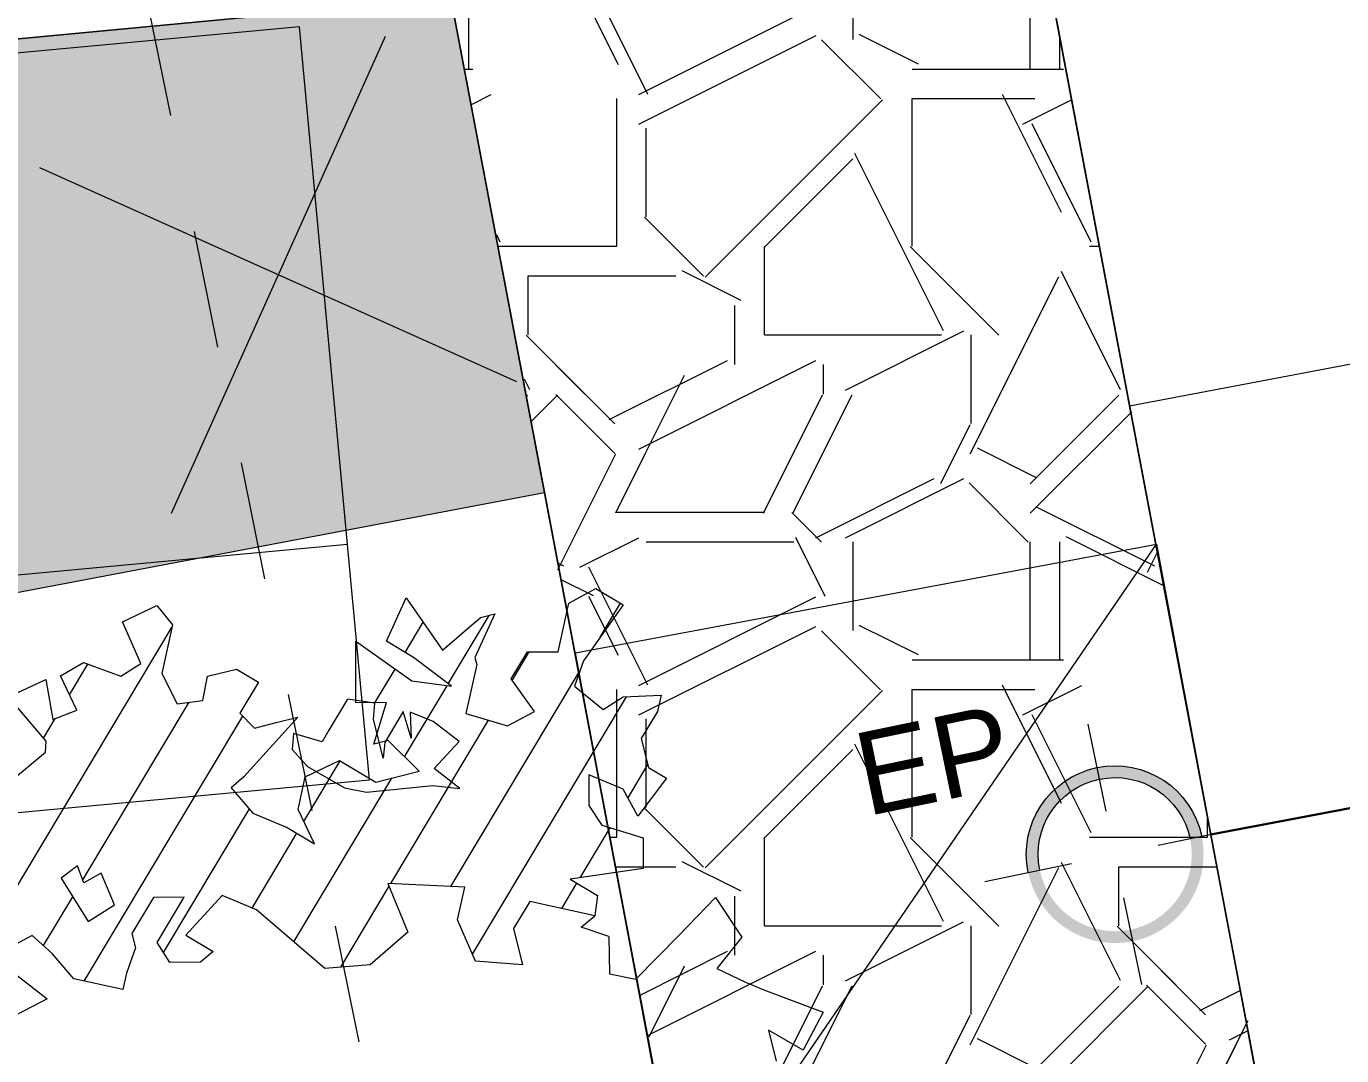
# Model space of a CAD drawing. Header units: metres. Extents: x 1838950 to 1842843, y 5171318 to 5174224.
# Drawn here: x 1841162.976 to 1841164.089, y 5171547.89 to 5171548.762 of the extents above; entities that cross this region are included whole.
import ezdxf

# ---------------------------------------------------------------- set-up
doc = ezdxf.new("R2010")
doc.units = ezdxf.units.M
doc.header["$LTSCALE"] = 0.0254
doc.header["$PDMODE"] = 1
doc.header["$PDSIZE"] = -2
doc.linetypes.add('STYLE_01', pattern=[0.6561259643768702, 0.3279999895827977, -0.3281259747940725])
doc.layers.get('0').update_dxf_attribs({"lineweight": 18})
for name, color, linetype, lineweight, true_color in [('DWG_280-140115-P - ALTEA-CANA', 7, 'Continuous', 5, 0x0080ff), ('SA - bande stérile', 7, 'Continuous', 18, 0xc0c0c0), ('SA - béton balayé', 7, 'Continuous', 18, 0xc0c0c0), ('SA - couvre sol 3', 7, 'Continuous', 18, 0x99cc00), ('SA - ECL-emmerg', 6, 'Continuous', 18, 0xff00ff), ('SA - EP-emmerg', 5, 'Continuous', 18, 0x0000ff), ('SA - EP-réso', 5, 'Continuous', 18, 0x0000ff), ('SA - haie séparative', 7, 'Continuous', 18, 0x008000), ('SA - Limite terrain', 1, 'Continuous', 18, 0xff0000), ('SA - trame bande stérile', 6, 'Continuous', 18, 0xff00ff), ('SA - trame béton balayé', 2, 'Continuous', 18, 0xffff00), ('SA - trame couvre sol 3', 7, 'Continuous', 18, 0xff6600), ('SA - volige bois', 7, 'Continuous', 18, 0x993300)]:
    doc.layers.add(name, color=color, linetype=linetype, lineweight=lineweight, true_color=true_color)
for name, color, linetype, lineweight in [('SA - Bâtiment C', 7, 'Continuous', 18), ('SA - limite revêtement', 7, 'Continuous', 18), ('SA - nivellement', 7, 'Continuous', 18)]:
    doc.layers.add(name, color=color, linetype=linetype, lineweight=lineweight)
doc.styles.add('Arial', font='arial.ttf')

# ---------------------------------------------------------------- blocks, each defined once
blk = doc.blocks.new('218-4')
at = {"color": 7, "linetype": 'Continuous', "flags": 128}
blk.add_lwpolyline([(-0.3901500000000055, -0.3901499999999984), (0.3901500000000055, 0.3901499999999984), (0.3901500000000055, -0.3901499999999984)], close=True, dxfattribs=at)
blk.add_lwpolyline([(-0.3901500000000055, -0.3901499999999984), (-0.3901500000000055, 0.3901499999999984), (0.3901500000000055, 0.3901499999999984)], dxfattribs=at)
at = {"color": 7, "linetype": 'Continuous', "lineweight": 5, "transparency": 33554687}
for p in [(-0.3901500000000055, 0.3901499999999984), (-0.3901500000000055, 0.3901499999999984), (0.3901500000000055, 0.3901499999999984), (0.3901500000000055, 0.3901499999999984), (0.3901500000000055, 0.3901499999999984), (0.3901500000000055, 0.3901499999999984), (-0.3901500000000055, -0.3901499999999984), (-0.3901500000000055, -0.3901499999999984), (-0.3901500000000055, -0.3901499999999984), (-0.3901500000000055, -0.3901499999999984), (0.3901500000000055, -0.3901499999999984), (0.3901500000000055, -0.3901499999999984)]:
    blk.add_point(p, dxfattribs=at)

msp = doc.modelspace()

# ---------------------------------------------------------------- hatches: boundary and pattern name
at = {"layer": 'SA - bande stérile', "linetype": 'Continuous', "lineweight": 18, "true_color": 0xc0c0c0}
h = msp.add_hatch(dxfattribs=at)
h.set_pattern_fill('GRANULATS2_1', color=9, style=0, pattern_type=2)
h.set_pattern_definition([(0, (0.09999999997671694, 0), (0.5, 0.5), [0.15, -0.35]), (0, (0.4000000000232831, 0.05000000027939677), (0.5, 0.5), [0.125, -0.375]), (0, (0.375, 0.07500000018626451), (0.5, 0.5), [0.1, -0.4000000000000001]), (0, (0.224999999976717, 0.2000000001862645), (0.5, 0.5), [0.075, -0.425]), (0, (0.228809999976717, 0.2000000001862645), (0.5, 0.5), [0.1, -0.4000000000000001]), (0, (0.224999999976717, 0.2250000000931323), (0.5, 0.5), [0.1, -0.4000000000000001]), (0, (0.2281749999767169, 0.2250000000931323), (0.5, 0.5), [0.125, -0.375]), (0, (0, 0.3250000001862645), (0.5, 0.5), [0.125, -0.375]), (0, (0.4749999999767169, 0.3500000000931323), (0.5, 0.5), [0.125, -0.375]), (90, (0, 0.1000000000931323), (-0.4999999999999999, 0.5), [0.075, -0.425]), (90, (0.07499999995343387, 0.4750000000931323), (-0.4999999999999999, 0.5), [0.05, -0.45]), (90, (0.09999999997671694, 0), (-0.4999999999999999, 0.5), [0.075, -0.425]), (90, (0.1500000000232831, 0.4500000001862645), (-0.4999999999999999, 0.5), [0.025, -0.475]), (90, (0.1750000000465661, 0.25), (-0.4999999999999999, 0.5), [0.075, -0.425]), (90, (0.224999999976717, 0.07500000018626451), (-0.4999999999999999, 0.5), [0.125, -0.375]), (90, (0.2750000000232831, 0.4250000002793968), (-0.4999999999999999, 0.5), [0.075, -0.425]), (90, (0.3249999999534339, 0.2250000000931323), (-0.4999999999999999, 0.5), [0.1, -0.4000000000000001]), (90, (0.3499999999767169, 0.2250000000931323), (-0.4999999999999999, 0.5), [0.1, -0.4000000000000001]), (90, (0.4000000000232831, 0), (-0.4999999999999999, 0.5), [0.05, -0.45]), (90, (0.4749999999767169, 0.07500000018626451), (-0.4999999999999999, 0.5), [0.125, -0.375]), (44.99999999999999, (0.05000000004656613, 0.05000000027939677), (0, 0.499999999868091), [0.212132, -0.49497478115]), (44.99999999999999, (0.09999999997671694, 0.07500000018626451), (0, 0.499999999868091), [0.106066, -0.6010407811499999]), (44.99999999999999, (0.3249999999534339, 0.3500000000931323), (0, 0.499999999868091), [0.14142135, -0.5656854311499999]), (44.99999999999999, (0.3249999999534339, 0.375), (0, 0.499999999868091), [0.106066, -0.6010407811499999]), (135, (0.1500000000232831, 0.3250000001862645), (-0.499999999868091, 0), [0.0353555, -0.67175128115]), (135, (0.05000000004656613, 0.05000000027939677), (-0.499999999868091, 0), [0.0707105, -0.6363962811499999]), (135, (0.1999999999534339, 0.2000000001862645), (-0.499999999868091, 0), [0.0707105, -0.6363962811499999]), (135, (0.3249999999534339, 0.3250000001862645), (-0.499999999868091, 0), [0.0707105, -0.6363962811499999]), (135, (0.4749999999767169, 0.4250000002793968), (-0.499999999868091, 0), [0.106066, -0.6010407811499999]), (135, (0.4749999999767169, 0.3999999999068677), (-0.499999999868091, 0), [0.0707105, -0.6363962811499999]), (135, (0.4499999999534339, 0.4500000001862645), (-0.499999999868091, 0), [0.0707105, -0.6363962811499999]), (135, (0.3000000000465661, 0), (-0.499999999868091, 0), [0.106066, -0.6010407811499999]), (26.5650512, (0.4499999999534339, 0.3000000002793968), (0.5000000001118504, -2.357453121604181e-11), [0.05590000000000001, -1.0621339885]), (26.5650512, (0.3249999999534339, 0.1750000002793968), (0.5000000001118504, -2.357453121604181e-11), [0.05590000000000001, -1.0621339885]), (26.5650512, (0.1500000000232831, 0.3250000001862645), (0.5000000001118504, -2.357453121604181e-11), [0.1118, -1.0062339885]), (26.5650512, (0.1750000000465661, 0.4500000001862645), (0.5000000001118504, -2.357453121604181e-11), [0.1118, -1.0062339885]), (26.5650512, (0.1750000000465661, 0.3250000001862645), (0.5000000001118504, -2.357453121604181e-11), [0.1118, -1.0062339885]), (26.5650512, (0.4749999999767169, 0.4250000002793968), (0.5000000001118504, -2.357453121604181e-11), [0.1118, -1.0062339885]), (26.5650512, (0, 0.1750000002793968), (0.5000000001118504, -2.357453121604181e-11), [0.167705, -0.9503289885000001]), (26.5650512, (0, 0.2000000001862645), (0.5000000001118504, -2.357453121604181e-11), [0.167705, -0.9503289885000001]), (26.5650512, (0, 0.3999999999068677), (0.5000000001118504, -2.357453121604181e-11), [0.167705, -0.9503289885000001]), (63.43494882, (0.25, 0.375), (-1.981075026247225e-10, 0.5000000001118503), [0.05589999999999999, -1.0621339885]), (63.43494882, (0.4749999999767169, 0.3500000000931323), (-1.981075026247225e-10, 0.5000000001118503), [0.05589999999999999, -1.0621339885]), (63.43494882, (0.4832551351047742, 0.366510270347142), (-1.981075026247225e-10, 0.5000000001118503), [0.1118, -1.0062339885]), (63.43494882, (0.4250000000465662, 0.3000000002793968), (-1.981075026247225e-10, 0.5000000001118503), [0.1118, -1.0062339885]), (63.43494882, (0.125, 0.3500000000931323), (-1.981075026247225e-10, 0.5000000001118503), [0.1118, -1.0062339885]), (63.43494882, (0.09999999997671694, 0.3500000000931323), (-1.981075026247225e-10, 0.5000000001118503), [0.1118, -1.0062339885]), (63.43494882, (0.2750000000232831, 0.3999999999068677), (-1.981075026247225e-10, 0.5000000001118503), [0.167705, -0.9503289884999999]), (116.5650512, (0.1500000000232831, 0.2749999999068677), (2.357461448276865e-11, 0.5000000001118504), [0.0559, -1.0621339885]), (116.5650512, (0.4749999999767169, 0.2250000000931323), (2.357461448276865e-11, 0.5000000001118504), [0.0559, -1.0621339885]), (116.5650512, (0.375, 0.07500000018626451), (2.357461448276865e-11, 0.5000000001118504), [0.1118, -1.0062339885]), (116.5650512, (0.3499999999767169, 0.1000000000931323), (2.357461448276865e-11, 0.5000000001118504), [0.1118, -1.0062339885]), (116.5650512, (0.4000000000232831, 0.4500000001862645), (2.357461448276865e-11, 0.5000000001118504), [0.1118, -1.0062339885]), (116.5650512, (0, 0.2000000001862645), (2.357461448276865e-11, 0.5000000001118504), [0.1118, -1.0062339885]), (116.5650512, (0.25, 0), (2.357461448276865e-11, 0.5000000001118504), [0.167705, -0.9503289885000001]), (153.43494882, (0.4250000000465662, 0.3000000002793968), (-0.5000000001118503, -1.981073638468445e-10), [0.1118, -1.0062339885]), (153.43494882, (0.4499999999534339, 0.2749999999068677), (-0.5000000001118503, -1.981073638468445e-10), [0.1118, -1.0062339885]), (153.43494882, (0.07499999995343387, 0.02499999990686774), (-0.5000000001118503, -1.981073638468445e-10), [0.0559, -1.0621339885]), (153.43494882, (0.224999999976717, 0.2250000000931323), (-0.5000000001118503, -1.981073638468445e-10), [0.0559, -1.0621339885]), (153.43494882, (0.3249999999534339, 0.375), (-0.5000000001118503, -1.981073638468445e-10), [0.0559, -1.0621339885])])
h.paths.add_polyline_path([(1841163.335139913, 5171548.785627715), (1841163.835027044, 5171548.833151294), (1841164.417371905, 5171545.758119804), (1841163.926103775, 5171545.665084194)])
at = {"layer": 'SA - Bâtiment C', "linetype": 'Continuous', "lineweight": 0, "true_color": 0x0000ff}
h = msp.add_hatch(color=5, dxfattribs=at)
h.paths.add_polyline_path([(1841163.89479073, 5171548.13572976), (1841163.88826558, 5171548.13524811), (1841163.88180723, 5171548.13419958), (1841163.87546484, 5171548.13259216), (1841163.86928669, 5171548.13043809), (1841163.86331978, 5171548.127753749), (1841163.85760954, 5171548.12455957), (1841163.85219941, 5171548.120879871), (1841163.84713058, 5171548.11674265), (1841163.84244162, 5171548.11217939), (1841163.83816822, 5171548.107224829), (1841163.8343429, 5171548.10191667), (1841163.83099477, 5171548.09629531), (1841163.82814932, 5171548.09040354), (1841163.82582819, 5171548.084286179), (1841163.82404906, 5171548.07798981), (1841163.82282547, 5171548.07156233), (1841163.82216672, 5171548.065052669), (1841163.82207784, 5171548.058510359), (1841163.82255949, 5171548.051985211), (1841163.82360801, 5171548.04552686), (1841163.82521543, 5171548.03918448), (1841163.8273695, 5171548.03300632), (1841163.83005384, 5171548.02703942), (1841163.83324802, 5171548.02132917), (1841163.83692772, 5171548.01591905), (1841163.84106494, 5171548.01085021), (1841163.8456282, 5171548.006161259), (1841163.85058276, 5171548.00188785), (1841163.85589092, 5171547.99806253), (1841163.86151228, 5171547.994714401), (1841163.86740405, 5171547.991868949), (1841163.87352141, 5171547.98954782), (1841163.87981778, 5171547.98776869), (1841163.88624526, 5171547.9865451), (1841163.89275492, 5171547.985886349), (1841163.89929723, 5171547.98579747), (1841163.90582238, 5171547.986279121), (1841163.91228073, 5171547.98732764), (1841163.91862312, 5171547.98893506), (1841163.92480127, 5171547.991089131), (1841163.93076818, 5171547.99377347), (1841163.93647842, 5171547.99696765), (1841163.94188855, 5171548.00064735), (1841163.94695738, 5171548.00478457), (1841163.95164634, 5171548.00934783), (1841163.95591974, 5171548.01430239), (1841163.95974506, 5171548.01961055), (1841163.96309319, 5171548.02523191), (1841163.96593864, 5171548.03112368), (1841163.96825977, 5171548.03724104), (1841163.9700389, 5171548.04353741), (1841163.97126249, 5171548.04996489), (1841163.97192124, 5171548.056474551), (1841163.97201012, 5171548.06301686), (1841163.97152847, 5171548.06954201), (1841163.97047995, 5171548.07600036), (1841163.96887253, 5171548.082342749), (1841163.96671846, 5171548.088520899), (1841163.96403412, 5171548.094487811), (1841163.96083994, 5171548.100198049), (1841163.95716024, 5171548.10560818), (1841163.95302302, 5171548.110677009), (1841163.94845976, 5171548.11536597), (1841163.9435052, 5171548.11963937), (1841163.93819704, 5171548.123464691), (1841163.93257568, 5171548.12681282), (1841163.92668391, 5171548.12965828), (1841163.92056655, 5171548.131979399), (1841163.91427018, 5171548.13375853), (1841163.9078427, 5171548.134982119), (1841163.90133304, 5171548.13564087)])
h.paths.add_polyline_path([(1841163.89509117, 5171548.125734271), (1841163.90076116, 5171548.12565724), (1841163.90640287, 5171548.12508632), (1841163.91197335, 5171548.12402587), (1841163.91743021, 5171548.12248396), (1841163.92273192, 5171548.120472319), (1841163.92783812, 5171548.11800626), (1841163.93270997, 5171548.11510455), (1841163.93731037, 5171548.11178927), (1841163.94160433, 5171548.10808565), (1841163.94555915, 5171548.10402189), (1841163.94914474, 5171548.099628899), (1841163.95233381, 5171548.094940131), (1841163.9551021, 5171548.08999125), (1841163.95742853, 5171548.08481993), (1841163.95929539, 5171548.079465531), (1841163.96068849, 5171548.07396879), (1841163.96159721, 5171548.06837156), (1841163.96201464, 5171548.06271642), (1841163.96193761, 5171548.057046429), (1841163.96136669, 5171548.05140472), (1841163.96030624, 5171548.04583424), (1841163.95876433, 5171548.04037738), (1841163.95675269, 5171548.035075679), (1841163.95428663, 5171548.02996947), (1841163.95138492, 5171548.02509762), (1841163.94806964, 5171548.02049722), (1841163.94436602, 5171548.01620326), (1841163.94030226, 5171548.01224844), (1841163.93590927, 5171548.008662851), (1841163.9312205, 5171548.00547378), (1841163.92627162, 5171548.00270549), (1841163.9211003, 5171548.000379059), (1841163.9157459, 5171547.9985122), (1841163.91024916, 5171547.9971191), (1841163.90465193, 5171547.99621039), (1841163.89899679, 5171547.99579295), (1841163.8933268, 5171547.99586999), (1841163.88768509, 5171547.9964409), (1841163.88211461, 5171547.99750135), (1841163.87665775, 5171547.99904326), (1841163.87135604, 5171548.0010549), (1841163.86624984, 5171548.00352096), (1841163.86137799, 5171548.00642268), (1841163.85677759, 5171548.009737951), (1841163.85248363, 5171548.01344157), (1841163.84852881, 5171548.01750533), (1841163.84494322, 5171548.02189832), (1841163.84175415, 5171548.0265871), (1841163.83898586, 5171548.03153597), (1841163.83665943, 5171548.03670729), (1841163.83479257, 5171548.04206169), (1841163.83339947, 5171548.04755843), (1841163.83249075, 5171548.05315566), (1841163.83207332, 5171548.058810799), (1841163.83215035, 5171548.06448079), (1841163.83272127, 5171548.070122501), (1841163.83378172, 5171548.07569298), (1841163.83532363, 5171548.081149841), (1841163.83733527, 5171548.086451549), (1841163.83980133, 5171548.09155776), (1841163.84270304, 5171548.096429599), (1841163.84601832, 5171548.10103), (1841163.84972194, 5171548.10532396), (1841163.8537857, 5171548.10927878), (1841163.85817869, 5171548.11286437), (1841163.86286746, 5171548.11605344), (1841163.86781634, 5171548.11882173), (1841163.87298766, 5171548.12114816), (1841163.87834206, 5171548.12301502), (1841163.8838388, 5171548.12440812), (1841163.88943603, 5171548.125316841)])
at = {"layer": 'SA - béton balayé', "linetype": 'Continuous', "lineweight": 18, "true_color": 0xc0c0c0}
h = msp.add_hatch(dxfattribs=at)
h.set_pattern_fill('BETON_BALAYE', color=9, style=0, pattern_type=2)
h.set_pattern_definition([(0, (1841159.776735018, 5171571.868884945), (2.2, 1), [15, -8]), (0, (1841160.208535018, 5171571.868884945), (2.2, 1), [5, -18]), (0, (1841161.106735018, 5171572.368884945), (-1, 1.33), [3, -7.080000000000001]), (0, (1841161.191317018, 5171572.368884945), (-1, 1.33), [6, -4.080000000000001]), (0, (1841160.276735018, 5171572.718884946), (5.2, 0.67), [8, -6.4]), (0, (1841160.515495018, 5171572.718884946), (5.2, 0.67), [4, -10.4])])
edge = h.paths.add_edge_path()
edge.add_line((1841141.422871764, 5171573.275320781), (1841140.996154508, 5171574.397052828))
edge.add_line((1841140.996154508, 5171574.397052828), (1841142.865479126, 5171575.108126295))
edge.add_line((1841142.865479126, 5171575.108126295), (1841146.847452521, 5171576.621031636))
edge.add_line((1841146.847452521, 5171576.621031636), (1841146.984443321, 5171576.260471259))
edge.add_line((1841146.984443321, 5171576.260471259), (1841153.819812425, 5171578.233922786))
edge.add_line((1841153.819812425, 5171578.233922786), (1841166.276705207, 5171582.96726241))
edge.add_arc((1841165.903673047, 5171583.895276695), 1.000181736273777, 291.8985547671439, 386.9071577162705)
edge.add_line((1841166.795576112, 5171584.347905053), (1841168.377746334, 5171581.655223621))
edge.add_arc((1841167.54922254, 5171581.099536238), 0.9976172334154774, 33.84958911133114, 110.902245056013)
edge.add_line((1841167.193298046, 5171582.031500776), (1841153.36016892, 5171576.77854786))
edge.add_line((1841153.36016892, 5171576.77854786), (1841153.653667876, 5171574.111400395))
edge.add_line((1841153.653667876, 5171574.111400395), (1841158.069388024, 5171550.794492141))
edge.add_arc((1841159.051844689, 5171550.980561974), 0.9999215373668585, 190.7243637939449, 280.7280903072506)
edge.add_line((1841159.23797842, 5171549.998117413), (1841163.315504115, 5171550.770313117))
edge.add_line((1841163.315504115, 5171550.770313117), (1841163.685060905, 5171548.818894221))
edge.add_line((1841163.685060905, 5171548.818894221), (1841159.336042518, 5171548.405439056))
edge.add_arc((1841159.127454977, 5171550.598702971), 2.203160311938972, 190.7985222806757, 275.43270157757763, ccw=False)
edge.add_line((1841156.963308045, 5171550.18592771), (1841152.465960884, 5171573.933862017))
edge.add_line((1841152.465960884, 5171573.933862017), (1841152.184091701, 5171576.495324885))
edge.add_line((1841152.184091701, 5171576.495324885), (1841143.009975047, 5171573.879032452))
edge.add_line((1841143.009975047, 5171573.879032452), (1841141.422871764, 5171573.275320781))
at = {"layer": 'SA - couvre sol 3', "linetype": 'Continuous', "lineweight": 18, "true_color": 0x99cc00}
h = msp.add_hatch(dxfattribs=at)
h.set_pattern_fill('PELOUSE6_1', color=62, style=0, pattern_type=2)
h.set_pattern_definition([(0, (1841126.681191218, 5171507.744211646), (0, 1.200000018112639), [0.375000005625, -2.025000030375]), (90, (1841126.82181622, 5171507.744211646), (-2.400000036, 1.469576181158409e-16), [0.1500000022640799, -1.050000015848559]), (90, (1841126.915566222, 5171507.744211646), (-2.400000036, 1.469576181158409e-16), [0.1500000022640799, -1.050000015848559]), (90, (1841126.868691221, 5171507.744211646), (-2.400000036, 1.469576181158409e-16), [0.1875000028300998, -1.012500015282539]), (123.6900675275178, (1841126.77494118, 5171507.744211646), (-2.400000033640747, 2.400000031310428), [0.120000001807798, -4.207461593385339]), (56.3099324724822, (1841126.962441123, 5171507.744211646), (8.419920316526941e-11, 1.200000019067614), [0.1200000018077981, -4.207461593385339]), (56.3099324724822, (1841127.056191224, 5171507.744211646), (8.419920316526941e-11, 1.200000019067614), [0.2600000039168958, -4.06666159126419]), (123.6900675275178, (1841126.681191218, 5171507.744211646), (-2.400000033640747, 2.400000031310428), [0.2600000039168958, -4.066661591264189]), (0, (1841127.531851231, 5171507.969211649), (0, 1.200000018112639), [0.4442455106636826, -1.955754525336318]), (0, (1841127.375191229, 5171508.164211652), (0, 1.200000018112639), [0.8281008944215132, -1.571899139578487]), (0, (1841127.410473339, 5171508.164211652), (0, 1.200000018112639), [0.4307431864611477, -1.969256847538852]), (0, (1841127.220111226, 5171508.359211654), (0, 1.200000018112639), [1.194799495921992, -1.205200540078008]), (0, (1841127.262216149, 5171508.359211654), (0, 1.200000018112639), [0.2947870124218051, -2.105213023578195]), (0, (1841127.064251224, 5171508.554211657), (0, 1.200000018112639), [1.004611429069171, -1.395388606930829]), (0, (1841127.067111224, 5171508.749211661), (0, 1.200000018112639), [0.6556973938354609, -1.744302642164539])])
edge = h.paths.add_edge_path()
edge.add_line((1841163.335139913, 5171548.785627715), (1841163.414407809, 5171548.367059113))
edge.add_line((1841163.414407809, 5171548.367059113), (1841158.698233405, 5171547.473917062))
edge.add_line((1841158.698233405, 5171547.473917062), (1841160.112374581, 5171540.006641233))
edge.add_line((1841160.112374581, 5171540.006641233), (1841161.907961618, 5171530.525166601))
edge.add_line((1841161.907961618, 5171530.525166601), (1841163.26210661, 5171523.374696524))
edge.add_line((1841163.26210661, 5171523.374696524), (1841169.55951438, 5171519.082694791))
edge.add_line((1841169.55951438, 5171519.082694791), (1841175.41659765, 5171520.191900184))
edge.add_line((1841175.41659765, 5171520.191900184), (1841177.946825707, 5171520.67107087))
edge.add_line((1841177.946825707, 5171520.67107087), (1841185.192831508, 5171522.043308269))
edge.add_line((1841185.192831508, 5171522.043308269), (1841184.429939633, 5171526.071706676))
edge.add_line((1841184.429939633, 5171526.071706676), (1841190.521866191, 5171527.22538661))
edge.add_line((1841190.521866191, 5171527.22538661), (1841192.276168698, 5171518.114027374))
edge.add_line((1841192.276168698, 5171518.114027374), (1841191.200316, 5171517.910284))
edge.add_line((1841191.200316, 5171517.910284), (1841183.676326, 5171516.42571))
edge.add_line((1841183.676326, 5171516.42571), (1841174.847254, 5171514.960192))
edge.add_line((1841174.847254, 5171514.960192), (1841169.259106, 5171514.00478))
edge.add_line((1841169.259106, 5171514.00478), (1841164.034397334, 5171513.13171272))
edge.add_line((1841164.034397334, 5171513.13171272), (1841163.435039, 5171518.111633001))
edge.add_line((1841163.435039, 5171518.111633001), (1841159.559349, 5171522.595836001))
edge.add_line((1841159.559349, 5171522.595836001), (1841159.052493, 5171524.504639001))
edge.add_line((1841159.052493, 5171524.504639001), (1841158.477176664, 5171527.494422308))
edge.add_line((1841158.477176664, 5171527.494422308), (1841157.031972, 5171535.40032))
edge.add_line((1841157.031972, 5171535.40032), (1841150.556765239, 5171537.187926092))
edge.add_line((1841150.556765239, 5171537.187926092), (1841149.002437508, 5171544.978430345))
edge.add_line((1841149.002437508, 5171544.978430345), (1841154.314061, 5171549.048869001))
edge.add_line((1841154.314061, 5171549.048869001), (1841156.954653912, 5171550.231625267))
edge.add_arc((1841159.127685746, 5171550.599522781), 2.203954612399571, 189.6091429377081, 275.4247114835009)
edge.add_line((1841159.336042518, 5171548.405439056), (1841163.335139913, 5171548.785627715))

# ---------------------------------------------------------------- linework, layer by layer
at = {"layer": 'DWG_280-140115-P - ALTEA-CANA', "color": 5, "linetype": 'STYLE_01', "lineweight": 5, "true_color": 0x0000ff}
msp.add_line((1841167.717360871, 5171525.950537813), (1841160.49949227, 5171561.475752047), dxfattribs=at)
at = {"layer": 'SA - Bâtiment C', "color": 5, "true_color": 0x0000ff}
for p, q in [((1841163.874188861, 5171548.17091757), (1841163.88942561, 5171548.097481601)), ((1841164.007197937, 5171548.083618739), (1841163.933761969, 5171548.06838199)), ((1841163.786890031, 5171548.037908493), (1841163.860326, 5171548.05314524)), ((1841163.919899108, 5171547.950609663), (1841163.904662359, 5171548.024045631))]:
    msp.add_line(p, q, dxfattribs=at)
at = {"layer": 'SA - Bâtiment C', "flags": 128}
msp.add_lwpolyline([(1841160.026405417, 5171568.944316056), (1841168.777341081, 5171570.601555155), (1841169.372113241, 5171567.460902177), (1841176.341757651, 5171568.780803004), (1841183.957995282, 5171528.563790549), (1841176.618448826, 5171527.173838224), (1841176.613733252, 5171527.172945197), (1841176.280650591, 5171528.931764998), (1841167.904331912, 5171527.345470302), (1841160.026404662, 5171568.94431657)], dxfattribs=at)
at = {"layer": 'SA - Bâtiment C', "linetype": 'Continuous', "flags": 128}
msp.add_lwpolyline([(1841163.388456055, 5171551.191238306), (1841164.960514063, 5171551.488952297), (1841165.481513556, 5171548.737850784), (1841163.909455542, 5171548.44013679)], dxfattribs=at)
at = {"layer": 'SA - Bâtiment C', "color": 5, "true_color": 0x0000ff, "flags": 128}
for points in [[(1841163.823608015, 5171548.045526868, -0.4142135552689235), (1841163.881807236, 5171548.134199584, -0.4142135632847609), (1841163.970479953, 5171548.076000364)], [(1841163.833399478, 5171548.047558433, -0.4142135619365821), (1841163.883838801, 5171548.124408122, -0.4142135592173285), (1841163.96068849, 5171548.073968799)]]:
    msp.add_lwpolyline(points, format="xyb", dxfattribs=at)
at = {"layer": 'SA - ECL-emmerg', "color": 6, "true_color": 0xff00ff, "flags": 128}
msp.add_lwpolyline([(1841163.247669505, 5171548.322978097), (1841163.20703468, 5171548.761097727), (1841162.848573161, 5171548.727851055), (1841162.889207988, 5171548.289731421)], dxfattribs=at)
msp.add_lwpolyline([(1841163.266139879, 5171548.123832806), (1841163.247669505, 5171548.322978097), (1841162.889207988, 5171548.289731421), (1841162.907678361, 5171548.090586133)], close=True, dxfattribs=at)
at = {"layer": 'SA - EP-réso', "lineweight": 30}
msp.add_line((1841163.978115145, 5171548.07758454), (1841164.326915521, 5171548.143639834), dxfattribs=at)
at = {"layer": 'SA - haie séparative'}
for p, q in [((1841163.461357121, 5171548.24460887), (1841163.478564011, 5171548.27336893)), ((1841163.461357121, 5171548.24460887), (1841163.478564011, 5171548.27336893)), ((1841163.332780803, 5171548.20515014), (1841163.367424127, 5171548.263053867)), ((1841163.332780803, 5171548.20515014), (1841163.367424127, 5171548.263053867)), ((1841162.888060086, 5171547.900448655), (1841163.099130593, 5171548.253238812)), ((1841162.888060086, 5171547.900448655), (1841163.099130593, 5171548.253238812)), ((1841163.296226854, 5171548.23177628), (1841163.311509966, 5171548.257320962)), ((1841163.296226854, 5171548.23177628), (1841163.311509966, 5171548.257320962)), ((1841163.386947928, 5171548.207962704), (1841163.401436827, 5171548.232180133)), ((1841163.386947928, 5171548.207962704), (1841163.401436827, 5171548.232180133)), ((1841163.012226727, 5171548.195708509), (1841163.027827468, 5171548.221784151)), ((1841163.012226727, 5171548.195708509), (1841163.027827468, 5171548.221784151)), ((1841163.270742962, 5171548.189181848), (1841163.287755726, 5171548.21761737)), ((1841163.270742962, 5171548.189181848), (1841163.287755726, 5171548.21761737)), ((1841163.335138346, 5171548.033642776), (1841163.443973898, 5171548.215553925)), ((1841163.335138346, 5171548.033642776), (1841163.443973898, 5171548.215553925)), ((1841163.295826001, 5171548.14338242), (1841163.331810282, 5171548.203527904)), ((1841163.295826001, 5171548.14338242), (1841163.331810282, 5171548.203527904)), ((1841163.023513763, 5171548.039126655), (1841163.113518846, 5171548.189564)), ((1841163.023513763, 5171548.039126655), (1841163.113518846, 5171548.189564)), ((1841163.247581982, 5171548.192100356), (1841163.231885201, 5171548.165864113)), ((1841163.270744259, 5171548.188634003), (1841163.247581982, 5171548.192100356)), ((1841163.26945023, 5171548.175305624), (1841163.270744259, 5171548.188634003)), ((1841163.353356192, 5171547.976368832), (1841163.483669312, 5171548.194178456)), ((1841163.353356192, 5171547.976368832), (1841163.483669312, 5171548.194178456)), ((1841162.990360668, 5171548.15916103), (1841163.000261256, 5171548.175709115)), ((1841162.990360668, 5171548.15916103), (1841163.000261256, 5171548.175709115)), ((1841163.024824746, 5171547.953594078), (1841163.158950026, 5171548.177775251)), ((1841163.024824746, 5171547.953594078), (1841163.158950026, 5171548.177775251)), ((1841163.277793889, 5171548.142108616), (1841163.26945023, 5171548.175305624)), ((1841163.294784833, 5171548.181673164), (1841163.279087946, 5171548.155436892)), ((1841163.284165563, 5171548.036169186), (1841163.366846731, 5171548.174365073)), ((1841163.284165563, 5171548.036169186), (1841163.366846731, 5171548.174365073)), ((1841163.301367304, 5171548.159178975), (1841163.294784833, 5171548.181673164)), ((1841163.300465636, 5171548.181243406), (1841163.301367304, 5171548.159178975)), ((1841163.320138081, 5171548.173184694), (1841163.300465636, 5171548.181243406)), ((1841163.342006329, 5171548.156389959), (1841163.320138081, 5171548.173184694)), ((1841163.201958369, 5171548.162986323), (1841163.200664211, 5171548.149658023)), ((1841163.225998814, 5171548.156025564), (1841163.201958369, 5171548.162986323)), ((1841163.231885201, 5171548.165864113), (1841163.225998814, 5171548.156025564)), ((1841163.279087946, 5171548.155436892), (1841163.277793889, 5171548.142108616)), ((1841163.320843543, 5171548.133423964), (1841163.342006329, 5171548.156389959)), ((1841163.200664211, 5171548.149658023), (1841163.213572205, 5171548.135255194)), ((1841163.210580744, 5171548.088624733), (1841163.241288405, 5171548.13995049)), ((1841163.210580744, 5171548.088624733), (1841163.241288405, 5171548.13995049)), ((1841163.213572205, 5171548.135255194), (1841163.245054693, 5171548.117161648)), ((1841163.342711792, 5171548.116629231), (1841163.320843543, 5171548.133423964)), ((1841163.484945053, 5171548.108586974), (1841163.501781298, 5171548.136727463)), ((1841163.484945053, 5171548.108586974), (1841163.501781298, 5171548.136727463)), ((1841163.202132419, 5171547.986780181), (1841163.285007738, 5171548.12530051)), ((1841163.202132419, 5171547.986780181), (1841163.285007738, 5171548.12530051)), ((1841163.245054693, 5171548.117161648), (1841163.263629365, 5171548.11347109)), ((1841163.263629365, 5171548.11347109), (1841163.319769068, 5171548.119222044)), ((1841163.319769068, 5171548.119222044), (1841163.342711792, 5171548.116629231)), ((1841163.091751299, 5171547.977733413), (1841163.164478862, 5171548.099292601)), ((1841163.091751299, 5171547.977733413), (1841163.164478862, 5171548.099292601)), ((1841163.44449572, 5171548.040978643), (1841163.469803092, 5171548.083278039)), ((1841163.44449572, 5171548.040978643), (1841163.469803092, 5171548.083278039)), ((1841163.16676054, 5171548.015382444), (1841163.204668626, 5171548.078743181)), ((1841163.16676054, 5171548.015382444), (1841163.204668626, 5171548.078743181)), ((1841163.241845661, 5171547.965434215), (1841163.282806764, 5171548.033897974)), ((1841163.241845661, 5171547.965434215), (1841163.282806764, 5171548.033897974)), ((1841163.428912629, 5171548.014932346), (1841163.441725107, 5171548.036347606)), ((1841163.428912629, 5171548.014932346), (1841163.441725107, 5171548.036347606)), ((1841162.990300263, 5171547.983612414), (1841163.015042829, 5171548.024967846)), ((1841162.990300263, 5171547.983612414), (1841163.015042829, 5171548.024967846)), ((1841163.527876038, 5171547.992234779), (1841163.558858495, 5171548.024170424)), ((1841163.558858495, 5171548.024170424), (1841163.581184617, 5171547.990772563)), ((1841163.445285121, 5171547.999340346), (1841163.456852314, 5171548.008749136)), ((1841163.468671614, 5171547.991286336), (1841163.445285121, 5171547.999340346)), ((1841163.468671607, 5171547.991286362), (1841163.46914824, 5171547.959827222)), ((1841163.491656443, 5171547.955267668), (1841163.527876038, 5171547.992234779)), ((1841163.581184617, 5171547.990772563), (1841163.560026585, 5171547.964092536)), ((1841163.560026585, 5171547.964092536), (1841163.584291353, 5171547.952544118)), ((1841163.46914824, 5171547.959827222), (1841163.491656443, 5171547.955267668)), ((1841163.584291353, 5171547.952544118), (1841163.599810587, 5171547.946227998)), ((1841163.599810587, 5171547.946227998), (1841163.650082046, 5171547.92728418)), ((1841163.650082046, 5171547.92728418), (1841163.633081424, 5171547.895147524)), ((1841163.603785295, 5171547.911932882), (1841163.610372392, 5171547.885724724)), ((1841163.633081424, 5171547.895147524), (1841163.603785295, 5171547.911932882))]:
    msp.add_line(p, q, dxfattribs=at)
at = {"layer": 'SA - haie séparative', "flags": 128}
msp.add_lwpolyline([(1841162.966589822, 5171548.126205396), (1841162.991990908, 5171548.147329441), (1841162.992416202, 5171548.15672447), (1841162.960690631, 5171548.19426124), (1841162.992350704, 5171548.20872035), (1841162.998073347, 5171548.174864472), (1841163.018381315, 5171548.182755028), (1841163.004581129, 5171548.211794318), (1841163.024010828, 5171548.223179249), (1841163.055703312, 5171548.21164), (1841163.072511967, 5171548.222366164), (1841163.057174797, 5171548.257520669), (1841163.086214295, 5171548.271320905), (1841163.099561504, 5171548.255171018), (1841163.090437404, 5171548.213868472), (1841163.10335927, 5171548.188323771), (1841163.124984665, 5171548.190972653), (1841163.129109969, 5171548.211514045), (1841163.153570822, 5171548.21766198), (1841163.17215456, 5171548.20654335), (1841163.156457959, 5171548.180307262), (1841163.168926533, 5171548.167651439), (1841163.187272174, 5171548.172262388), (1841163.205618231, 5171548.176873446), (1841163.159802799, 5171548.12634921), (1841163.149109358, 5171548.117160028), (1841163.167487771, 5171548.095772935), (1841163.196559575, 5171548.083575228), (1841163.219516166, 5171548.069840545), (1841163.205716034, 5171548.098879623), (1841163.211798497, 5171548.12641455), (1841163.240837969, 5171548.14021489), (1841163.271446808, 5171548.121901765), (1841163.308138088, 5171548.131123671), (1841163.282107475, 5171548.157088992), (1841163.269877051, 5171548.154015025), (1841163.280537772, 5171548.189202041), (1841163.254539934, 5171548.189169318), (1841163.254474383, 5171548.241165406), (1841163.301924604, 5171548.207580612), (1841163.335575104, 5171548.203035003), (1841163.303428864, 5171548.227463233), (1841163.28047222, 5171548.241198129), (1841163.29724815, 5171548.27792213), (1841163.327890132, 5171548.233611275), (1841163.359970405, 5171548.261179027), (1841163.372200831, 5171548.264252995), (1841163.355424953, 5171548.227528783), (1841163.356961937, 5171548.221413572), (1841163.347838253, 5171548.180111133), (1841163.383025294, 5171548.16945031), (1841163.405949552, 5171548.181713669), (1841163.386033792, 5171548.209215662), (1841163.399768843, 5171548.232172564), (1841163.425766731, 5171548.23220508), (1841163.43489036, 5171548.273507729), (1841163.457814229, 5171548.285770875), (1841163.480770873, 5171548.27203598), (1841163.447186337, 5171548.224585606), (1841163.439566864, 5171548.203165998), (1841163.464060464, 5171548.183315993), (1841163.480869121, 5171548.19404216), (1841163.51298217, 5171548.195611864), (1841163.509940953, 5171548.181844351), (1841163.496206265, 5171548.158887762), (1841163.502354226, 5171548.134426801), (1841163.517658648, 5171548.125270242), (1841163.49323052, 5171548.093124471), (1841163.480967369, 5171548.116048338), (1841163.451895512, 5171548.12824625), (1841163.451928287, 5171548.102248206), (1841163.462654451, 5171548.085439552), (1841163.497841522, 5171548.074778624), (1841163.497874242, 5171548.048780787), (1841163.436058673, 5171548.039745715), (1841163.459015289, 5171548.026010921), (1841163.456852339, 5171548.008749031), (1841163.401782257, 5171548.020914009), (1841163.388047596, 5171547.997957314), (1841163.395732542, 5171547.967381147), (1841163.355966853, 5171547.970389669), (1841163.340629709, 5171548.005544065), (1841163.346712173, 5171548.033078989), (1841163.281822609, 5171548.036274448), (1841163.29869676, 5171547.995004729), (1841163.26661646, 5171547.967437085), (1841163.2283882, 5171547.964330395), (1841163.170430953, 5171548.013850197), (1841163.141359124, 5171548.026048004), (1841163.110815391, 5171547.992365041), (1841163.133772007, 5171547.978630248), (1841163.123078566, 5171547.969441066), (1841163.097080729, 5171547.969408345), (1841163.08635454, 5171547.986217105), (1841163.109245631, 5171548.0244783), (1841163.083247795, 5171548.024445576), (1841163.064934906, 5171547.993836682), (1841163.068008901, 5171547.981606153), (1841163.060389451, 5171547.960186442), (1841163.057348206, 5171547.94641903), (1841163.016045534, 5171547.955542765), (1841162.997667144, 5171547.976929753), (1841162.98082574, 5171547.992201531), (1841162.947203704, 5171547.97446313), (1841162.993345999, 5171547.938691934), (1841162.959723543, 5171547.92095343)], dxfattribs=at)
msp.add_lwpolyline([(1841163.005322162, 5171548.040648147), (1841163.028001194, 5171548.004058504), (1841163.050486318, 5171548.018069049), (1841163.039091984, 5171548.044926402), (1841163.024464794, 5171548.036606193), (1841163.018985027, 5171548.051018346)], close=True, dxfattribs=at)
at = {"layer": 'SA - limite revêtement', "flags": 128}
msp.add_lwpolyline([(1841143.009975047, 5171573.879032452), (1841152.184091701, 5171576.495324885), (1841152.465960884, 5171573.933862017), (1841156.963308045, 5171550.18592771, 0.387042289195105), (1841159.336042518, 5171548.405439056), (1841163.835027044, 5171548.833151294)], format="xyb", dxfattribs=at)
at = {"layer": 'SA - Limite terrain'}
msp.add_open_spline([(1841077.148494005, 5171583.552926086), (1841078.819116467, 5171584.595408667), (1841080.489738929, 5171585.637891247), (1841083.663916589, 5171586.860665588), (1841086.838094248, 5171588.083439928), (1841093.711217374, 5171590.734891087), (1841100.5843405, 5171593.386342246), (1841105.835381354, 5171595.379526313), (1841111.086422208, 5171597.372710383), (1841112.783451396, 5171598.015825182), (1841114.480480583, 5171598.658939983), (1841120.143701821, 5171600.79766511), (1841125.806923058, 5171602.936390238), (1841137.978807179, 5171607.581632444), (1841150.150691301, 5171612.226874649), (1841152.240679241, 5171613.016890125), (1841154.330667181, 5171613.8069056), (1841157.624212456, 5171615.008594722), (1841160.917757731, 5171616.210283844), (1841160.893724598, 5171617.272623914), (1841160.869691464, 5171618.334963986), (1841160.751896168, 5171622.244057775), (1841160.634100872, 5171626.153151565), (1841160.545856377, 5171628.078496747), (1841160.457611882, 5171630.003841928), (1841160.00752512, 5171632.996184364), (1841159.557438357, 5171635.988526801), (1841161.415587508, 5171637.128920515), (1841163.273736658, 5171638.26931423), (1841163.061968354, 5171638.619753661), (1841162.85020005, 5171638.970193092), (1841163.131582272, 5171639.178348508), (1841163.412964493, 5171639.386503925), (1841163.466422816, 5171639.3344813), (1841163.519881138, 5171639.282458674), (1841164.03777199, 5171639.68235248), (1841164.555662841, 5171640.082246285), (1841164.64838548, 5171639.962163887), (1841164.741108119, 5171639.842081491), (1841166.344302063, 5171640.478218381), (1841167.783088456, 5171641.548365939), (1841166.833303172, 5171642.781718574), (1841165.883517887, 5171644.015071209), (1841171.201808467, 5171648.024084269), (1841176.520099047, 5171652.03309733), (1841176.561973724, 5171652.065412394), (1841176.6038484, 5171652.097727456), (1841176.582801966, 5171652.12499996), (1841176.561755531, 5171652.152272463), (1841191.178276432, 5171663.381915129), (1841205.794797334, 5171674.611557794), (1841207.538971451, 5171675.957278721), (1841209.283145567, 5171677.302999649), (1841213.680008919, 5171676.869316326), (1841218.07687227, 5171676.435633003), (1841224.138016587, 5171669.219686272), (1841230.199160904, 5171662.00373954), (1841229.455121345, 5171661.412327318), (1841228.711081786, 5171660.820915096), (1841230.313992104, 5171658.672986183), (1841231.916902421, 5171656.525057271), (1841232.043223391, 5171656.616614992), (1841232.16954436, 5171656.708172713), (1841232.372431205, 5171656.428252433), (1841232.575318049, 5171656.148332155), (1841232.451430241, 5171656.058537995), (1841232.327542433, 5171655.968743834), (1841232.663031118, 5171655.505874562), (1841232.998519802, 5171655.04300529), (1841233.05101694, 5171655.081055333), (1841233.103514078, 5171655.119105376), (1841233.507631966, 5171654.297184645), (1841234.371487187, 5171654.751279281), (1841235.088611728, 5171655.24173806), (1841235.805736268, 5171655.732196839), (1841235.743215289, 5171655.832701427), (1841235.680694309, 5171655.933206015), (1841236.004924964, 5171656.141540667), (1841236.329155619, 5171656.349875319), (1841236.530108804, 5171656.026836281), (1841236.73106199, 5171655.703797244), (1841236.689843278, 5171655.67731213), (1841236.648624566, 5171655.650827016), (1841240.858529894, 5171649.081241003), (1841245.068435222, 5171642.511654989), (1841245.315846875, 5171642.136750191), (1841245.563258527, 5171641.761845394), (1841246.367922928, 5171640.453616262), (1841247.172587329, 5171639.145387132), (1841247.776564475, 5171638.092756719), (1841248.380541621, 5171637.040126309), (1841248.965806702, 5171636.026274786), (1841249.551071783, 5171635.012423264), (1841249.716885776, 5171634.703473588), (1841249.882699768, 5171634.394523912), (1841250.398643779, 5171633.314204531), (1841250.914587789, 5171632.23388515), (1841251.406489769, 5171631.065022714), (1841251.898391748, 5171629.896160278), (1841252.568195597, 5171628.100550081), (1841253.237999446, 5171626.304939882), (1841253.563311726, 5171625.375591346), (1841253.888624005, 5171624.44624281), (1841254.265370376, 5171623.340400877), (1841254.642116746, 5171622.234558943), (1841255.133915501, 5171620.702656071), (1841255.625714255, 5171619.1707532), (1841256.971896222, 5171614.602132101), (1841258.318078188, 5171610.033511003), (1841260.018255373, 5171603.955881388), (1841261.718432559, 5171597.878251772), (1841261.64860722, 5171597.470600549), (1841261.578781881, 5171597.062949326), (1841255.230516868, 5171594.584144067), (1841248.882251855, 5171592.105338808), (1841248.776150346, 5171592.32669314), (1841248.670048836, 5171592.548047473), (1841244.6110445, 5171590.823726503), (1841240.552040163, 5171589.099405533), (1841236.932587751, 5171587.662124264), (1841233.313135338, 5171586.224842994), (1841233.491803869, 5171583.108863539), (1841233.6704724, 5171579.992884085), (1841236.323120886, 5171570.916499642), (1841238.975769372, 5171561.840115198), (1841241.512519259, 5171558.133350685), (1841244.049269145, 5171554.426586172), (1841242.922520312, 5171553.124716314), (1841241.795771478, 5171551.822846457), (1841241.410083763, 5171551.356059283), (1841241.024396048, 5171550.889272108), (1841240.713377697, 5171550.265385586), (1841240.402359346, 5171549.641499064), (1841239.986014319, 5171547.80828331), (1841239.569669293, 5171545.975067557), (1841239.534292069, 5171544.717227143), (1841239.498914844, 5171543.45938673), (1841239.692214503, 5171542.347830643), (1841239.885514162, 5171541.236274556), (1841240.081439521, 5171539.923219479), (1841240.27736488, 5171538.610164401), (1841240.911720783, 5171536.095003474), (1841241.546076685, 5171533.579842544), (1841243.013685982, 5171531.500542688), (1841244.481295278, 5171529.421242831), (1841227.512180589, 5171525.461238756), (1841210.543065899, 5171521.50123468), (1841206.603756622, 5171520.748199819), (1841202.664447344, 5171519.995164957), (1841201.249406164, 5171519.722909476), (1841199.834364984, 5171519.450653994), (1841198.395416932, 5171519.201298192), (1841196.95646888, 5171518.951942391), (1841194.089147859, 5171518.458142224), (1841191.221826839, 5171517.964342055), (1841187.460122044, 5171517.220585778), (1841183.698417249, 5171516.476829501), (1841181.491292515, 5171516.10958793), (1841179.284167781, 5171515.742346358), (1841171.621595237, 5171514.450586115), (1841163.959022693, 5171513.158825872), (1841163.659939657, 5171515.635678278), (1841163.36085662, 5171518.112530684), (1841161.42458696, 5171520.351041676), (1841159.488317299, 5171522.589552668), (1841159.231107316, 5171523.556674006), (1841158.973897333, 5171524.523795345), (1841157.966556498, 5171529.942599819), (1841156.959215663, 5171535.361404294), (1841153.721993149, 5171536.253741606), (1841150.484770635, 5171537.146078918), (1841149.693941707, 5171541.101769653), (1841148.903112778, 5171545.057460388), (1841151.559013198, 5171547.094394661), (1841154.214913618, 5171549.131328934), (1841153.197166199, 5171554.379002983), (1841152.179418779, 5171559.626677032), (1841150.261661252, 5171559.173055279), (1841148.343903726, 5171558.719433526), (1841148.332394437, 5171558.768090861), (1841148.320885148, 5171558.816748196), (1841145.057052859, 5171557.991871879), (1841141.793220569, 5171557.166995562), (1841136.484645831, 5171555.863765345), (1841131.176071092, 5171554.560535128), (1841120.488598955, 5171551.957997894), (1841109.801126817, 5171549.35546066), (1841104.94628227, 5171548.160296067), (1841100.091437722, 5171546.965131474), (1841095.661314767, 5171545.873028002), (1841091.231191812, 5171544.780924529), (1841091.15580234, 5171544.642088154), (1841091.080412868, 5171544.503251781), (1841088.932920916, 5171543.953769637), (1841086.785428964, 5171543.404287494), (1841084.88496853, 5171542.930606764), (1841082.984508095, 5171542.456926035), (1841083.035320223, 5171542.260735476), (1841083.08613235, 5171542.064544918), (1841079.452459109, 5171541.172623178), (1841075.818785869, 5171540.280701437), (1841074.960540932, 5171551.04647679), (1841074.102295994, 5171561.812252142), (1841074.142192512, 5171561.815137355), (1841074.182089029, 5171561.818022567), (1841074.026050695, 5171563.97570142), (1841073.87001236, 5171566.133380271), (1841073.60128817, 5171569.427693066), (1841073.332563979, 5171572.722005861), (1841073.33859429, 5171574.678593365), (1841073.3446246, 5171576.63518087), (1841073.96467476, 5171578.53594519), (1841074.58472492, 5171580.436709512), (1841075.866609463, 5171581.994817799), (1841077.148494005, 5171583.552926086)], degree=2, knots=[0, 0, 0, 0.006609418419463371, 0.006609418419463371, 0.01802639109684102, 0.01802639109684102, 0.04275236177405922, 0.04275236177405922, 0.06160390873225711, 0.06160390873225711, 0.06769510403334436, 0.06769510403334436, 0.0880134322744982, 0.0880134322744982, 0.1317411260128878, 0.1317411260128878, 0.139240383043112, 0.139240383043112, 0.1510076545413617, 0.1510076545413617, 0.1545742023415014, 0.1545742023415014, 0.1677006302852627, 0.1677006302852627, 0.1741696378488486, 0.1741696378488486, 0.1843261049891624, 0.1843261049891624, 0.1916436796011761, 0.1916436796011761, 0.1930179741809537, 0.1930179741809537, 0.1941927354913284, 0.1941927354913284, 0.1944430999222729, 0.1944430999222729, 0.1966392356448669, 0.1966392356448669, 0.197148449585407, 0.197148449585407, 0.2029375307216708, 0.2029375307216708, 0.2079632309240135, 0.2079632309240135, 0.2294650668003335, 0.2294650668003335, 0.2296358330296326, 0.2296358330296326, 0.2297470511428719, 0.2297470511428719, 0.2892550802310227, 0.2892550802310227, 0.296367336230851, 0.296367336230851, 0.3106313824169369, 0.3106313824169369, 0.3410557716918612, 0.3410557716918612, 0.3441242892450841, 0.3441242892450841, 0.3527769148542448, 0.3527769148542448, 0.3532805962736324, 0.3532805962736324, 0.3543967264303946, 0.3543967264303946, 0.3548907060710705, 0.3548907060710705, 0.3567363113807329, 0.3567363113807329, 0.3569456339746592, 0.3569456339746592, 0.3599025801590383, 0.3599025801590383, 0.3625349311165989, 0.3625349311165989, 0.3628935578019692, 0.3628935578019692, 0.3640612496142251, 0.3640612496142251, 0.3652139374770577, 0.3652139374770577, 0.3653623835033001, 0.3653623835033001, 0.3890036104067133, 0.3890036104067133, 0.3903645754451917, 0.3903645754451917, 0.3950181003351405, 0.3950181003351405, 0.3986951335141319, 0.3986951335141319, 0.4022420526058406, 0.4022420526058406, 0.4033044251167841, 0.4033044251167841, 0.406931776220287, 0.406931776220287, 0.4107740986064498, 0.4107740986064498, 0.4165807348106514, 0.4165807348106514, 0.4195640593387894, 0.4195640593387894, 0.4231037164399473, 0.4231037164399473, 0.4279784925198433, 0.4279784925198433, 0.4424091953540701, 0.4424091953540701, 0.4615305249328843, 0.4615305249328843, 0.4627836396897603, 0.4627836396897603, 0.4834323083910603, 0.4834323083910603, 0.4841760470475408, 0.4841760470475408, 0.4975379781389812, 0.4975379781389812, 0.509337418573737, 0.509337418573737, 0.5187939133558983, 0.5187939133558983, 0.5474445057504116, 0.5474445057504116, 0.5610536805338119, 0.5610536805338119, 0.5662703496510483, 0.5662703496510483, 0.56810496863394, 0.56810496863394, 0.5702171253432166, 0.5702171253432166, 0.5759129620556931, 0.5759129620556931, 0.5797255518523762, 0.5797255518523762, 0.5831439581292868, 0.5831439581292868, 0.5871663783909306, 0.5871663783909306, 0.5950256099935419, 0.5950256099935419, 0.6027368108725029, 0.6027368108725029, 0.6555323161989806, 0.6555323161989806, 0.6676839961850174, 0.6676839961850174, 0.6720500099253999, 0.6720500099253999, 0.6764748012076555, 0.6764748012076555, 0.6852902771790476, 0.6852902771790476, 0.6969083640559145, 0.6969083640559145, 0.7036875850679059, 0.7036875850679059, 0.7272317103056529, 0.7272317103056529, 0.7347907442485637, 0.7347907442485637, 0.7437583532238344, 0.7437583532238344, 0.7467904573884792, 0.7467904573884792, 0.7634899659667633, 0.7634899659667633, 0.7736641120564717, 0.7736641120564717, 0.7858864786559991, 0.7858864786559991, 0.7960276524068075, 0.7960276524068075, 0.8122236438496931, 0.8122236438496931, 0.8181945220716089, 0.8181945220716089, 0.8183460151668046, 0.8183460151668046, 0.8285459101996311, 0.8285459101996311, 0.8451077502587475, 0.8451077502587475, 0.8784355784303275, 0.8784355784303275, 0.8935842619306766, 0.8935842619306766, 0.9074087615904849, 0.9074087615904849, 0.9078874328942645, 0.9078874328942645, 0.9146036549235245, 0.9146036549235245, 0.9205379496576994, 0.9205379496576994, 0.921151992921267, 0.921151992921267, 0.9324883359425971, 0.9324883359425971, 0.9652106344940526, 0.9652106344940526, 0.9653318311119632, 0.9653318311119632, 0.9718863727434945, 0.9718863727434945, 0.9819008384092014, 0.9819008384092014, 0.9878290564939378, 0.9878290564939378, 0.9938867857088034, 0.9938867857088034, 1, 1, 1], dxfattribs=at)
at = {"layer": 'SA - nivellement', "lineweight": 9}
for p, q in [((1841163.098488433, 5171548.34955719), (1841163.279629335, 5171548.753142269)), ((1841163.390848988, 5171548.460773853), (1841162.98726878, 5171548.641925608))]:
    msp.add_line(p, q, dxfattribs=at)
at = {"layer": 'SA - trame bande stérile', "flags": 128}
msp.add_lwpolyline([(1841163.335139913, 5171548.785627715), (1841163.835027044, 5171548.833151294), (1841164.417371905, 5171545.758119804), (1841163.926103775, 5171545.665084194)], close=True, dxfattribs=at)
at = {"layer": 'SA - trame béton balayé', "flags": 128}
msp.add_lwpolyline([(1841141.422871764, 5171573.275320781), (1841140.996154508, 5171574.397052828), (1841142.865479126, 5171575.108126295), (1841146.847452521, 5171576.621031636), (1841146.984443321, 5171576.260471259), (1841153.819812425, 5171578.233922786), (1841166.276705207, 5171582.96726241, 0.4400553366764087), (1841166.795576112, 5171584.347905053), (1841168.377746334, 5171581.655223621, 0.3494734279796503), (1841167.193298046, 5171582.031500776), (1841153.36016892, 5171576.77854786), (1841153.653667876, 5171574.111400395), (1841158.069388024, 5171550.794492141, 0.4142326122549128), (1841159.23797842, 5171549.998117413), (1841163.315504115, 5171550.770313117), (1841163.685060905, 5171548.818894221), (1841159.336042518, 5171548.405439056, -0.387042289195105), (1841156.963308045, 5171550.18592771), (1841152.465960884, 5171573.933862017), (1841152.184091701, 5171576.495324885), (1841143.009975047, 5171573.879032452)], format="xyb", close=True, dxfattribs=at)
at = {"layer": 'SA - trame couvre sol 3', "flags": 128}
msp.add_lwpolyline([(1841163.26210661, 5171523.374696524), (1841161.907961618, 5171530.525166601), (1841160.112374581, 5171540.006641233), (1841158.698233405, 5171547.473917062), (1841163.414407809, 5171548.367059113), (1841163.335139913, 5171548.785627715), (1841159.336042518, 5171548.405439056, -0.3929811690399282), (1841156.954653912, 5171550.231625267), (1841154.314061, 5171549.048869001), (1841149.002437508, 5171544.978430345), (1841150.556765239, 5171537.187926092), (1841157.031972, 5171535.40032), (1841158.477176664, 5171527.494422308), (1841159.052493, 5171524.504639001)], format="xyb", dxfattribs=at)
at = {"layer": 'SA - volige bois', "lineweight": 9}
msp.add_line((1841163.335139913, 5171548.785627715), (1841163.926103778, 5171545.66508418), dxfattribs=at)

# ---------------------------------------------------------------- block references
at = {"layer": 'SA - EP-emmerg', "xscale": 0.6410256, "yscale": 0.6410256, "zscale": 0.6410256, "rotation": 10.59591932257142}
msp.add_blockref('218-4', (1841163.732283534, 5171548.031596527), dxfattribs=at)

# ---------------------------------------------------------------- texts
at = {"layer": 'SA - Bâtiment C', "color": 5, "true_color": 0x0000ff, "insert": (1841163.672301956, 5171548.161733634), "char_height": 0.07033331606545457, "attachment_point": 1, "rotation": 11.721612467085626, "line_spacing_factor": 1.175389047402258, "style": 'Arial'}
msp.add_mtext('EP', dxfattribs=at)

doc.saveas('drawing.dxf')
